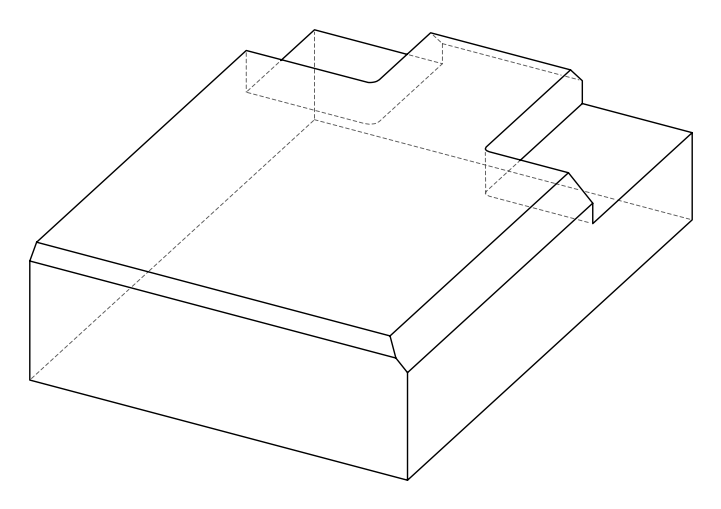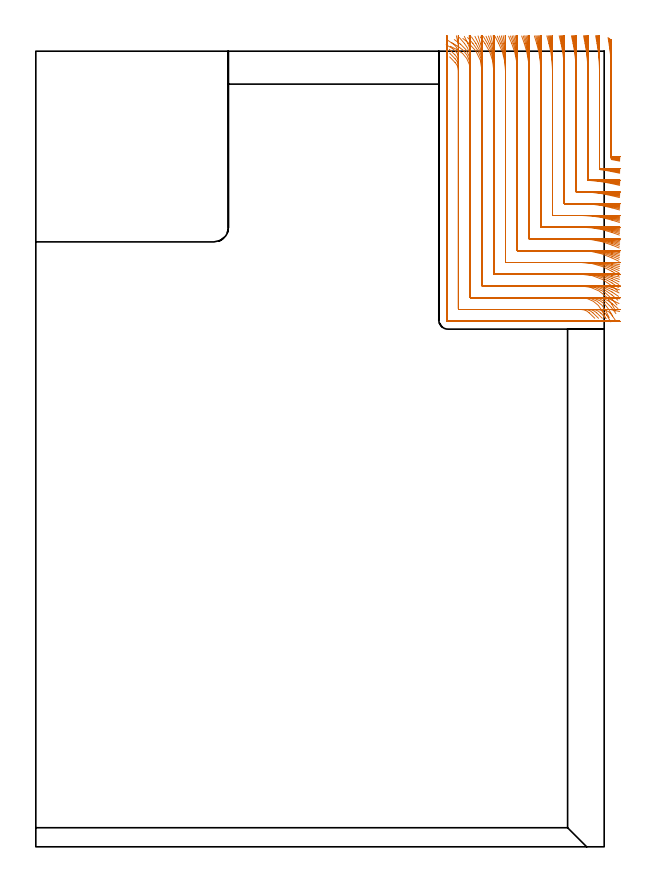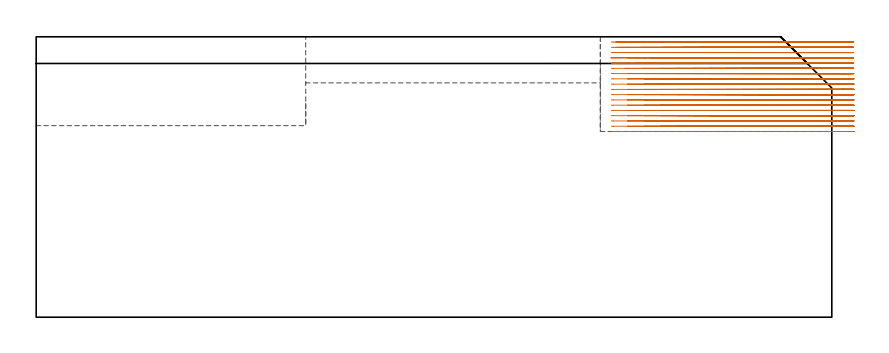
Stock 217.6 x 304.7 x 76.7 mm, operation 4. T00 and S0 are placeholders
(PLAN: 5 operations, 2 tool changes, 103.4 min)
(1 AREA_MILL | FG_CHAMFER_SURFACE | UGT0205_001 | 5.18 min | 5742 mm3)
(2 AREA_MILL_1 | FG_CHAMFER_SURFACE_1 | UGT0205_001 | 8.16 min | 19866 mm3)
(3 AREA_MILL_2 | FG_CHAMFER_SURFACE_2 | UGT0205_001 | 3.45 min | 7463 mm3)
(4 MILL_CORNER_NOTCH_RECTANGULAR | CORNER_NOTCH_RECTANGULAR | NXT0201_008 | Follow Part, ap 1.5, ae 75% | 67.37 min | 173157 mm3)
(5 MILL_CORNER_NOTCH_RECTANGULAR_1 | CORNER_NOTCH_RECTANGULAR_1 | NXT0201_013 | Follow Part, ap 2.5, ae 75% | 19.27 min | 130056 mm3)
(TOOL UGT0205_001 | Chamfer Mill 20 x 3 x 45 deg. | D20 FL50 Z2)
(TOOL NXT0201_008 | ENDMILL 6mm [2P460-0600-NA 1630] | D6 FL26 Z6)
(TOOL NXT0201_013 | ENDMILL 10mm | D10 FL30 Z4)
(OP 4 MILL_CORNER_NOTCH_RECTANGULAR)
G17 G21 G94 G90
T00 M6
G54
G17 G0 G90 X219.072 Y309.854 S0 M3
G43 Z86.7 H1
Z75.261
G94 G1 X219.538 Y306.89 F250.
G2 X220.3 Y297.119 R63. F500.
G1 Y263.37
G3 X220.539 Y263.081 R0.3
G1 X220.6 Y263.069
X223.546 Y262.504 F250.
G0 Z86.7
X214.316 Y310.551
Z75.261
G1 X214.853 Y307.6
G2 X215.8 Y297.119 R58.5 F500.
G1 Y259.531
G3 X216.058 Y259.238 R0.3
G2 X220.6 Y258.481 R58.5
G1 X223.537 Y257.871 F250.
G0 Z86.7
X209.691 Y310.543
Z75.261
G1 X210.273 Y307.6
G2 X211.3 Y297.119 R54. F500.
G1 Y255.419
G3 X211.58 Y255.124 R0.3
G2 X220.6 Y253.877 R54.
G1 X223.526 Y253.216 F250.
G0 Z86.7
X205.042 Y310.532
Z75.261
G1 X205.678 Y307.6
G2 X206.8 Y297.119 R49.5 F500.
G1 Y250.996
G3 X207.096 Y250.7 R0.3
G1 X208.718
G2 X220.6 Y249.253 R49.5
G1 X223.512 Y248.533 F250.
G0 Z86.7
X200.364 Y310.517
Z75.261
G1 X201.062 Y307.6
G2 X202.3 Y297.119 R45. F500.
G1 Y246.496
G3 X202.596 Y246.2 R0.3
G1 X208.718
G2 X220.6 Y244.603 R45.
G1 X223.494 Y243.811 F250.
G0 Z86.7
X195.644 Y310.498
Z75.261
G1 X196.42 Y307.6
G2 X197.8 Y297.119 R40.5 F500.
G1 Y241.997
G3 X198.097 Y241.7 R0.3
G1 X208.718
G2 X220.6 Y239.918 R40.5
G1 X223.468 Y239.038 F250.
G0 Z86.7
X190.867 Y310.47
Z75.261
G1 X191.74 Y307.6
G2 X193.3 Y297.119 R36. F500.
G1 Y237.497
G3 X193.597 Y237.2 R0.3
G1 X208.718
G2 X220.6 Y235.183 R36.
G1 X223.432 Y234.193 F250.
G0 Z86.7
X186.007 Y310.429
Z75.261
G1 X187.005 Y307.6
G2 X188.8 Y297.119 R31.5 F500.
G1 Y232.997
G3 X189.097 Y232.7 R0.3
G1 X208.718
G2 X220.6 Y230.373 R31.5
G1 X223.378 Y229.242 F250.
G0 Z86.7
X181.018 Y310.365
Z75.261
G1 X182.183 Y307.6
G2 X184.3 Y297.119 R27. F500.
G1 Y228.497
G3 X184.597 Y228.2 R0.3
G1 X208.718
G2 X220.6 Y225.445 R27.
G1 X223.294 Y224.125 F250.
G0 Z86.7
X175.812 Y310.255
Z75.261
G1 X177.21 Y307.6
G2 X179.8 Y297.119 R22.5 F500.
G1 Y223.997
G3 X180.097 Y223.7 R0.3
G1 X208.718
G2 X220.6 Y220.307 R22.5
G1 X223.148 Y218.723 F250.
G0 Z86.7
X170.187 Y310.039
Z75.261
G1 X171.934 Y307.6
G2 X175.3 Y297.119 R18. F500.
G1 Y219.497
G3 X175.597 Y219.2 R0.3
G1 X208.718
G2 X220.6 Y214.721 R18.
G1 X222.854 Y212.741 F250.
G0 Z86.7
X163.479 Y309.491
Z75.261
G1 X165.808 Y307.6
G2 X170.8 Y297.119 R13.5 F500.
G1 Y214.998
G3 X171.098 Y214.7 R0.3
G1 X208.718
G2 X220.556 Y207.689 R13.5
G1 X221.998 Y205.059 F250.
G0 Z86.7
X158.673 Y306.506
Z75.261
G1 X161.352 Y305.155
G2 X166.3 Y297.119 R9. F500.
G1 Y210.498
G3 X166.598 Y210.2 R0.3
G1 X208.718
G2 X216.781 Y205.2 R9.
G1 X218.114 Y202.512 F250.
G0 Z86.7
X158.443 Y302.405
Z75.261
G1 X160.531 Y300.251
G2 X161.8 Y297.119 R4.5 F500.
G1 Y205.998
G3 X162.098 Y205.7 R0.3
G1 X208.718
G2 X211.853 Y204.428 R4.5
G1 X214.005 Y202.338 F250.
G0 Z86.7
X157.3 Y300.119
Z75.261
G1 Y297.119
Y201.7 F500.
G3 X157.8 Y201.2 R0.5
G1 X208.718
X211.718 F250.
G0 Z86.7
X219.39 Y309.64
Z73.822
G1 X219.776 Y306.665
G2 X220.3 Y298.558 R63. F500.
G1 Y263.628
G3 X220.546 Y263.337 R0.3
G1 X220.6 Y263.328
X223.558 Y262.831 F250.
G0 Z86.7
X214.633 Y310.564
Z73.822
G1 X215.097 Y307.6
G2 X215.8 Y298.558 R58.5 F500.
G1 Y259.695
G3 X216.066 Y259.401 R0.3
G2 X220.6 Y258.76 R58.5
G1 X223.552 Y258.225 F250.
G0 Z86.7
X210.035 Y310.558
Z73.822
G1 X210.538 Y307.6
G2 X211.3 Y298.558 R54. F500.
G1 Y255.477
G3 X211.588 Y255.181 R0.3
G2 X220.6 Y254.18 R54.
G1 X223.543 Y253.6 F250.
G0 Z86.7
X205.419 Y310.55
Z73.822
G1 X205.967 Y307.6
G2 X206.8 Y298.558 R49.5 F500.
G1 Y250.996
G3 X207.096 Y250.7 R0.3
G1 X210.156
G2 X220.6 Y249.586 R49.5
G1 X223.532 Y248.953 F250.
G0 Z86.7
X200.779 Y310.539
Z73.822
G1 X201.382 Y307.6
G2 X202.3 Y298.558 R45. F500.
G1 Y246.496
G3 X202.596 Y246.2 R0.3
G1 X210.156
G2 X220.6 Y244.971 R45.
G1 X223.518 Y244.275 F250.
G0 Z86.7
X196.108 Y310.524
Z73.822
G1 X196.778 Y307.6
G2 X197.8 Y298.558 R40.5 F500.
G1 Y241.997
G3 X198.097 Y241.7 R0.3
G1 X210.156
G2 X220.6 Y240.33 R40.5
G1 X223.499 Y239.557 F250.
G0 Z86.7
X191.392 Y310.504
Z73.822
G1 X192.146 Y307.6
G2 X193.3 Y298.558 R36. F500.
G1 Y237.497
G3 X193.597 Y237.2 R0.3
G1 X210.156
G2 X220.6 Y235.652 R36.
G1 X223.471 Y234.781 F250.
G0 Z86.7
X186.613 Y310.474
Z73.822
G1 X187.474 Y307.6
G2 X188.8 Y298.558 R31.5 F500.
G1 Y232.997
G3 X189.097 Y232.7 R0.3
G1 X210.156
G2 X220.6 Y230.918 R31.5
G1 X223.43 Y229.924 F250.
G0 Z86.7
X181.736 Y310.427
Z73.822
G1 X182.741 Y307.6
G2 X184.3 Y298.558 R27. F500.
G1 Y228.497
G3 X184.597 Y228.2 R0.3
G1 X210.156
G2 X220.6 Y226.098 R27.
G1 X223.366 Y224.938 F250.
G0 Z86.7
X176.698 Y310.347
Z73.822
G1 X177.903 Y307.6
G2 X179.8 Y298.558 R22.5 F500.
G1 Y223.997
G3 X180.097 Y223.7 R0.3
G1 X210.156
G2 X220.6 Y221.129 R22.5
G1 X223.257 Y219.737 F250.
G0 Z86.7
X171.357 Y310.194
Z73.822
G1 X172.864 Y307.6
G2 X175.3 Y298.558 R18. F500.
G1 Y219.497
G3 X175.597 Y219.2 R0.3
G1 X210.156
G2 X220.6 Y215.86 R18.
G1 X223.043 Y214.12 F250.
G0 Z86.7
X165.315 Y309.828
Z73.822
G1 X167.324 Y307.6
G2 X170.8 Y298.558 R13.5 F500.
G1 Y214.998
G3 X171.098 Y214.7 R0.3
G1 X210.156
G2 X220.6 Y209.754 R13.5
G1 X222.501 Y207.433 F250.
G0 Z86.7
X159.257 Y307.841
Z73.822
G1 X161.846 Y306.325
G2 X166.3 Y298.558 R9. F500.
G1 Y210.498
G3 X166.598 Y210.2 R0.3
G1 X210.156
G2 X218.188 Y205.26 R9.
G1 X219.542 Y202.583 F250.
G0 Z86.7
X158.443 Y303.844
Z73.822
G1 X160.531 Y301.69
G2 X161.8 Y298.558 R4.5 F500.
G1 Y205.998
G3 X162.098 Y205.7 R0.3
G1 X210.156
G2 X213.292 Y204.428 R4.5
G1 X215.443 Y202.337 F250.
G0 Z86.7
X157.3 Y301.558
Z73.822
G1 Y298.558
Y201.7 F500.
G3 X157.8 Y201.2 R0.5
G1 X210.156
X213.156 F250.
G0 Z86.7
X219.667 Y309.42
Z72.383
G1 X219.973 Y306.436
G2 X220.3 Y300.022 R63. F500.
G1 Y263.851
G3 X220.553 Y263.559 R0.3
G1 X220.6 Y263.553
X223.569 Y263.124 F250.
G0 Z86.7
X214.919 Y310.575
Z72.383
G1 X215.307 Y307.6
G2 X215.8 Y300.022 R58.5 F500.
G1 Y259.823
G3 X216.073 Y259.528 R0.3
G2 X220.6 Y259.002 R58.5
G1 X223.564 Y258.54 F250.
G0 Z86.7
X210.345 Y310.57
Z72.383
G1 X210.766 Y307.6
G2 X211.3 Y300.022 R54. F500.
G1 Y255.496
G3 X211.596 Y255.2 R0.3
G2 X220.6 Y254.443 R54.
G1 X223.558 Y253.943 F250.
G0 Z86.7
X205.757 Y310.565
Z72.383
G1 X206.217 Y307.6
G2 X206.8 Y300.022 R49.5 F500.
G1 Y250.996
G3 X207.096 Y250.7 R0.3
G1 X211.596
G2 X220.6 Y249.873 R49.5
G1 X223.55 Y249.327 F250.
G0 Z86.7
X201.152 Y310.557
Z72.383
G1 X201.657 Y307.6
G2 X202.3 Y300.022 R45. F500.
G1 Y246.496
G3 X202.596 Y246.2 R0.3
G1 X211.591
G2 X220.6 Y245.289 R45.
G1 X223.539 Y244.688 F250.
G0 Z86.7
X196.524 Y310.547
Z72.383
G1 X197.085 Y307.6
G2 X197.8 Y300.022 R40.5 F500.
G1 Y241.997
G3 X198.097 Y241.7 R0.3
G1 X211.591
G2 X220.6 Y240.685 R40.5
G1 X223.525 Y240.018 F250.
G0 Z86.7
X191.862 Y310.533
Z72.383
G1 X192.493 Y307.6
G2 X193.3 Y300.022 R36. F500.
G1 Y237.497
G3 X193.597 Y237.2 R0.3
G1 X211.591
G2 X220.6 Y236.055 R36.
G1 X223.505 Y235.304 F250.
G0 Z86.7
X187.153 Y310.512
Z72.383
G1 X187.875 Y307.6
G2 X188.8 Y300.022 R31.5 F500.
G1 Y232.997
G3 X189.097 Y232.7 R0.3
G1 X211.591
G2 X220.6 Y231.384 R31.5
G1 X223.475 Y230.526 F250.
G0 Z86.7
X182.373 Y310.479
Z72.383
G1 X183.215 Y307.6
G2 X184.3 Y300.022 R27. F500.
G1 Y228.497
G3 X184.597 Y228.2 R0.3
G1 X211.591
G2 X220.6 Y226.653 R27.
G1 X223.428 Y225.652 F250.
G0 Z86.7
X177.475 Y310.425
Z72.383
G1 X178.486 Y307.6
G2 X179.8 Y300.022 R22.5 F500.
G1 Y223.997
G3 X180.097 Y223.7 R0.3
G1 X211.591
G2 X220.6 Y221.818 R22.5
G1 X223.349 Y220.617 F250.
G0 Z86.7
X172.364 Y310.321
Z72.383
G1 X173.627 Y307.6
G2 X175.3 Y300.022 R18. F500.
G1 Y219.497
G3 X175.597 Y219.2 R0.3
G1 X211.591
G2 X220.6 Y216.783 R18.
G1 X223.197 Y215.282 F250.
G0 Z86.7
X166.789 Y310.083
Z72.383
G1 X168.473 Y307.6
G2 X170.8 Y300.022 R13.5 F500.
G1 Y214.998
G3 X171.097 Y214.7 R0.3
G1 X211.591
G2 X220.6 Y211.254 R13.5
G1 X222.834 Y209.252 F250.
G0 Z86.7
X160.201 Y309.055
Z72.383
G1 X162.621 Y307.281
G2 X166.3 Y300.022 R9. F500.
G1 Y210.498
G3 X166.598 Y210.2 R0.3
G1 X211.591
G2 X219.347 Y205.765 R9.
G1 X220.869 Y203.18 F250.
G0 Z86.7
X158.288 Y305.34
Z72.383
G1 X160.438 Y303.248
G2 X161.8 Y300.022 R4.5 F500.
G1 Y205.998
G3 X162.098 Y205.7 R0.3
G1 X211.591
G2 X214.725 Y204.43 R4.5
G1 X216.878 Y202.341 F250.
G0 Z86.7
X157.3 Y303.022
Z72.383
G1 Y300.022
Y201.7 F500.
G3 X157.8 Y201.2 R0.5
G1 X211.591
X214.591 F250.
G0 Z86.7
X219.923 Y309.192
Z70.944
G1 X220.138 Y306.2
G2 X220.3 Y301.684 R63. F500.
G1 Y264.047
G3 X220.56 Y263.754 R0.3
G1 X220.6 Y263.749
X223.579 Y263.391 F250.
G0 Z86.7
X215.197 Y310.585
Z70.944
G1 X215.5 Y307.6
G2 X215.8 Y301.684 R58.5 F500.
G1 Y259.918
G3 X216.08 Y259.623 R0.3
G2 X220.6 Y259.214 R58.5
G1 X223.575 Y258.828 F250.
G0 Z86.7
X210.646 Y310.582
Z70.944
G1 X210.975 Y307.6
G2 X211.3 Y301.684 R54. F500.
G1 Y255.496
G3 X211.596 Y255.2 R0.3
G1 X213.075
G2 X220.6 Y254.673 R54.
G1 X223.571 Y254.255 F250.
G0 Z86.7
X206.087 Y310.578
Z70.944
G1 X206.445 Y307.6
G2 X206.8 Y301.684 R49.5 F500.
G1 Y250.996
G3 X207.096 Y250.7 R0.3
G1 X213.075
G2 X220.6 Y250.125 R49.5
G1 X223.565 Y249.669 F250.
G0 Z86.7
X201.515 Y310.574
Z70.944
G1 X201.909 Y307.6
G2 X202.3 Y301.684 R45. F500.
G1 Y246.496
G3 X202.596 Y246.2 R0.3
G1 X213.075
G2 X220.6 Y245.566 R45.
G1 X223.558 Y245.065 F250.
G0 Z86.7
X196.927 Y310.568
Z70.944
G1 X197.366 Y307.6
G2 X197.8 Y301.684 R40.5 F500.
G1 Y241.996
G3 X198.096 Y241.7 R0.3
G1 X213.075
G2 X220.6 Y240.995 R40.5
G1 X223.548 Y240.437 F250.
G0 Z86.7
X192.318 Y310.559
Z70.944
G1 X192.811 Y307.6
G2 X193.3 Y301.684 R36. F500.
G1 Y237.497
G3 X193.597 Y237.2 R0.3
G1 X213.075
G2 X220.6 Y236.405 R36.
G1 X223.534 Y235.778 F250.
G0 Z86.7
X187.676 Y310.547
Z70.944
G1 X188.239 Y307.6
G2 X188.8 Y301.684 R31.5 F500.
G1 Y232.997
G3 X189.097 Y232.7 R0.3
G1 X213.075
G2 X220.6 Y231.788 R31.5
G1 X223.513 Y231.071 F250.
G0 Z86.7
X182.987 Y310.527
Z70.944
G1 X183.644 Y307.6
G2 X184.3 Y301.684 R27. F500.
G1 Y228.497
G3 X184.597 Y228.2 R0.3
G1 X213.075
G2 X220.6 Y227.13 R27.
G1 X223.481 Y226.294 F250.
G0 Z86.7
X178.22 Y310.494
Z70.944
G1 X179.008 Y307.6
G2 X179.8 Y301.684 R22.5 F500.
G1 Y223.997
G3 X180.097 Y223.7 R0.3
G1 X213.075
G2 X220.6 Y222.404 R22.5
G1 X223.427 Y221.401 F250.
G0 Z86.7
X173.314 Y310.433
Z70.944
G1 X174.3 Y307.6
G2 X175.3 Y301.684 R18. F500.
G1 Y219.497
G3 X175.597 Y219.2 R0.3
G1 X213.075
G2 X220.6 Y217.551 R18.
G1 X223.325 Y216.297 F250.
G0 Z86.7
X168.12 Y310.297
Z70.944
G1 X169.435 Y307.6
G2 X170.8 Y301.684 R13.5 F500.
G1 Y214.998
G3 X171.098 Y214.7 R0.3
G1 X213.075
G2 X220.6 Y212.408 R13.5
G1 X223.091 Y210.736 F250.
G0 Z86.7
X162.11 Y309.861
Z70.944
G1 X164.082 Y307.6
G2 X166.3 Y301.684 R9. F500.
G1 Y210.498
G3 X166.598 Y210.2 R0.3
G1 X213.075
G2 X220.313 Y206.548 R9.
G1 X222.096 Y204.135 F250.
G0 Z86.7
X157.088 Y307.088
Z70.944
G1 X159.648 Y305.523
G2 X161.8 Y301.684 R4.5 F500.
G1 Y205.998
G3 X162.098 Y205.7 R0.3
G1 X213.075
G2 X216.316 Y204.322 R4.5
G1 X218.397 Y202.161 F250.
G0 Z86.7
X157.3 Y304.684
Z70.944
G1 Y301.684
Y201.7 F500.
G3 X157.8 Y201.2 R0.5
G1 X213.075
X216.075 F250.
G0 Z86.7
X220.142 Y308.994
Z69.505
G1 X220.255 Y305.996
G2 X220.3 Y303.623 R63. F500.
G1 Y264.223
G3 X220.568 Y263.929 R0.3
G1 X220.6 Y263.926
X223.587 Y263.647 F250.
G0 Z86.7
X215.461 Y310.593
Z69.505
G1 X215.665 Y307.6
G2 X215.8 Y303.623 R58.5 F500.
G1 Y259.98
G3 X216.089 Y259.684 R0.3
G2 X220.6 Y259.405 R58.5
G1 X223.585 Y259.104 F250.
G0 Z86.7
X210.932 Y310.592
Z69.505
G1 X211.153 Y307.6
G2 X211.3 Y303.623 R54. F500.
G1 Y255.496
G3 X211.596 Y255.2 R0.3
G1 X214.732
G2 X220.6 Y254.88 R54.
G1 X223.582 Y254.554 F250.
G0 Z86.7
X206.399 Y310.59
Z69.505
G1 X206.64 Y307.6
G2 X206.8 Y303.623 R49.5 F500.
G1 Y250.996
G3 X207.096 Y250.7 R0.3
G1 X214.732
G2 X220.6 Y250.351 R49.5
G1 X223.579 Y249.995 F250.
G0 Z86.7
X201.859 Y310.588
Z69.505
G1 X202.124 Y307.6
G2 X202.3 Y303.623 R45. F500.
G1 Y246.496
G3 X202.596 Y246.2 R0.3
G1 X214.732
G2 X220.6 Y245.816 R45.
G1 X223.574 Y245.425 F250.
G0 Z86.7
X197.31 Y310.586
Z69.505
G1 X197.604 Y307.6
G2 X197.8 Y303.623 R40.5 F500.
G1 Y241.996
G3 X198.096 Y241.7 R0.3
G1 X214.732
G2 X220.6 Y241.273 R40.5
G1 X223.568 Y240.838 F250.
G0 Z86.7
X192.748 Y310.582
Z69.505
G1 X193.08 Y307.6
G2 X193.3 Y303.623 R36. F500.
G1 Y237.497
G3 X193.597 Y237.2 R0.3
G1 X214.732
G2 X220.6 Y236.719 R36.
G1 X223.56 Y236.23 F250.
G0 Z86.7
X188.169 Y310.576
Z69.505
G1 X188.548 Y307.6
G2 X188.8 Y303.623 R31.5 F500.
G1 Y232.997
G3 X189.097 Y232.7 R0.3
G1 X214.732
G2 X220.6 Y232.149 R31.5
G1 X223.547 Y231.59 F250.
G0 Z86.7
X183.564 Y310.567
Z69.505
G1 X184.005 Y307.6
G2 X184.3 Y303.623 R27. F500.
G1 Y228.497
G3 X184.597 Y228.2 R0.3
G1 X214.732
G2 X220.6 Y227.555 R27.
G1 X223.528 Y226.903 F250.
G0 Z86.7
X178.915 Y310.553
Z69.505
G1 X179.446 Y307.6
G2 X179.8 Y303.623 R22.5 F500.
G1 Y223.997
G3 X180.097 Y223.7 R0.3
G1 X214.732
G2 X220.6 Y222.921 R22.5
G1 X223.496 Y222.139 F250.
G0 Z86.7
X174.192 Y310.526
Z69.505
G1 X174.855 Y307.6
G2 X175.3 Y303.623 R18. F500.
G1 Y219.497
G3 X175.597 Y219.2 R0.3
G1 X214.732
G2 X220.6 Y218.217 R18.
G1 X223.436 Y217.239 F250.
G0 Z86.7
X169.317 Y310.467
Z69.505
G1 X170.201 Y307.6
G2 X170.8 Y303.623 R13.5 F500.
G1 Y214.997
G3 X171.097 Y214.7 R0.3
G1 X214.732
G2 X220.6 Y213.358 R13.5
G1 X223.302 Y212.054 F250.
G0 Z86.7
X164.048 Y310.291
Z69.505
G1 X165.374 Y307.6
G2 X166.3 Y303.623 R9. F500.
G1 Y210.498
G3 X166.598 Y210.2 R0.3
G1 X214.732
G2 X220.6 Y208.024 R9.
G1 X222.875 Y206.068 F250.
G0 Z86.7
X157.342 Y309.031
Z69.505
G1 X159.825 Y307.347
G2 X161.8 Y303.623 R4.5 F500.
G1 Y205.998
G3 X162.098 Y205.7 R0.3
G1 X214.732
G2 X218.578 Y203.536 R4.5
G1 X220.136 Y200.972 F250.
G0 Z86.7
X157.3 Y306.623
Z69.505
G1 Y303.623
Y201.7 F500.
G3 X157.8 Y201.2 R0.5
G1 X214.732
X217.732 F250.
G0 Z86.7
X220.3 Y308.908
Z68.067
G1 Y305.908
Y264.374 F500.
G3 X220.6 Y264.078 R0.301
G1 X223.594 Y263.891 F250.
G0 Z86.7
X215.739 Y310.6
Z68.067
G1 X215.791 Y307.6
G2 X215.8 Y306.578 R58.5 F500.
G1 Y259.996
G3 X216.096 Y259.7 R0.3
G1 X216.678
G2 X220.6 Y259.568 R58.5
G1 X223.593 Y259.367 F250.
G0 Z86.7
X211.234 Y310.599
Z68.067
G1 X211.29 Y307.6
G2 X211.3 Y306.578 R54. F500.
G1 Y255.496
G3 X211.596 Y255.2 R0.3
G1 X216.678
G2 X220.6 Y255.057 R54.
G1 X223.592 Y254.839 F250.
G0 Z86.7
X206.728 Y310.599
Z68.067
G1 X206.789 Y307.6
G2 X206.8 Y306.578 R49.5 F500.
G1 Y250.996
G3 X207.096 Y250.7 R0.3
G1 X216.678
G2 X220.6 Y250.544 R49.5
G1 X223.591 Y250.307 F250.
G0 Z86.7
X202.22 Y310.599
Z68.067
G1 X202.288 Y307.6
G2 X202.3 Y306.578 R45. F500.
G1 Y246.496
G3 X202.596 Y246.2 R0.3
G1 X216.678
G2 X220.6 Y246.029 R45.
G1 X223.589 Y245.767 F250.
G0 Z86.7
X197.711 Y310.599
Z68.067
G1 X197.787 Y307.6
G2 X197.8 Y306.578 R40.5 F500.
G1 Y241.996
G3 X198.096 Y241.7 R0.3
G1 X216.678
G2 X220.6 Y241.51 R40.5
G1 X223.586 Y241.219 F250.
G0 Z86.7
X193.2 Y310.599
Z68.067
G1 X193.286 Y307.6
G2 X193.3 Y306.578 R36. F500.
G1 Y237.497
G3 X193.597 Y237.2 R0.3
G1 X216.678
G2 X220.6 Y236.986 R36.
G1 X223.582 Y236.659 F250.
G0 Z86.7
X188.686 Y310.598
Z68.067
G1 X188.783 Y307.6
G2 X188.8 Y306.578 R31.5 F500.
G1 Y232.997
G3 X189.097 Y232.7 R0.3
G1 X216.678
G2 X220.6 Y232.455 R31.5
G1 X223.577 Y232.081 F250.
G0 Z86.7
X184.167 Y310.598
Z68.067
G1 X184.281 Y307.6
G2 X184.3 Y306.578 R27. F500.
G1 Y228.497
G3 X184.597 Y228.2 R0.3
G1 X216.678
G2 X220.6 Y227.914 R27.
G1 X223.568 Y227.478 F250.
G0 Z86.7
X179.641 Y310.597
Z68.067
G1 X179.777 Y307.6
G2 X179.8 Y306.578 R22.5 F500.
G1 Y223.997
G3 X180.097 Y223.7 R0.3
G1 X216.678
G2 X220.6 Y223.355 R22.5
G1 X223.554 Y222.832 F250.
G0 Z86.7
X175.101 Y310.595
Z68.067
G1 X175.271 Y307.6
G2 X175.3 Y306.578 R18. F500.
G1 Y219.497
G3 X175.597 Y219.2 R0.3
G1 X216.678
G2 X220.6 Y218.767 R18.
G1 X223.528 Y218.114 F250.
G0 Z86.7
X170.534 Y310.591
Z68.067
G1 X170.761 Y307.6
G2 X170.8 Y306.578 R13.5 F500.
G1 Y214.997
G3 X171.097 Y214.7 R0.3
G1 X216.678
G2 X220.6 Y214.118 R13.5
G1 X223.471 Y213.246 F250.
G0 Z86.7
X165.901 Y310.581
Z68.067
G1 X166.242 Y307.6
G2 X166.3 Y306.578 R9. F500.
G1 Y210.498
G3 X166.598 Y210.2 R0.3
G1 X216.678
G2 X220.6 Y209.3 R9.
G1 X223.3 Y207.993 F250.
G0 Z86.7
X161.001 Y310.522
Z68.067
G1 X161.682 Y307.6
G2 X161.8 Y306.578 R4.5 F500.
G1 Y205.998
G3 X162.098 Y205.7 R0.3
G1 X216.678
G2 X220.374 Y203.766 R4.5
G1 X222.085 Y201.301 F250.
G0 Z86.7
X157.3 Y309.578
Z68.067
G1 Y306.578
Y201.7 F500.
G3 X157.8 Y201.2 R0.5
G1 X216.678
X219.678 F250.
G0 Z86.7
X220.3 Y308.908
Z66.628
G1 Y305.908
Y264.488 F500.
G3 X220.6 Y264.192 R0.3
G1 X223.6 Y264.145 F250.
G0 Z86.7
X215.795 Y310.6
Z66.628
G1 X215.8 Y307.6
Y307.503 F500.
Y259.996
G3 X216.096 Y259.7 R0.3
G1 X219.609
G2 X220.6 Y259.692 R58.5
G1 X223.6 Y259.641 F250.
G0 Z86.7
X211.294 Y310.6
Z66.628
G1 X211.3 Y307.6
Y307.503 F500.
Y255.496
G3 X211.596 Y255.2 R0.3
G1 X219.609
G2 X220.6 Y255.191 R54.
G1 X223.599 Y255.136 F250.
G0 Z86.7
X206.794 Y310.6
Z66.628
G1 X206.8 Y307.6
Y307.503 F500.
Y250.996
G3 X207.096 Y250.7 R0.3
G1 X219.609
G2 X220.6 Y250.69 R49.5
G1 X223.599 Y250.63 F250.
G0 Z86.7
X202.293 Y310.6
Z66.628
G1 X202.3 Y307.6
Y307.503 F500.
Y246.496
G3 X202.596 Y246.2 R0.3
G1 X219.609
G2 X220.6 Y246.189 R45.
G1 X223.599 Y246.123 F250.
G0 Z86.7
X197.793 Y310.6
Z66.628
G1 X197.8 Y307.6
Y307.503 F500.
Y241.996
G3 X198.096 Y241.7 R0.3
G1 X219.609
G2 X220.6 Y241.688 R40.5
G1 X223.599 Y241.614 F250.
G0 Z86.7
X193.292 Y310.6
Z66.628
G1 X193.3 Y307.6
Y307.503 F500.
Y237.497
G3 X193.597 Y237.2 R0.3
G1 X219.609
G2 X220.6 Y237.186 R36.
G1 X223.599 Y237.104 F250.
G0 Z86.7
X188.791 Y310.6
Z66.628
G1 X188.8 Y307.6
Y307.503 F500.
Y232.997
G3 X189.097 Y232.7 R0.3
G1 X219.609
G2 X220.6 Y232.684 R31.5
G1 X223.599 Y232.59 F250.
G0 Z86.7
X184.289 Y310.6
Z66.628
G1 X184.3 Y307.6
Y307.503 F500.
Y228.497
G3 X184.597 Y228.2 R0.3
G1 X219.609
G2 X220.6 Y228.182 R27.
G1 X223.598 Y228.072 F250.
G0 Z86.7
X179.787 Y310.6
Z66.628
G1 X179.8 Y307.6
Y307.503 F500.
Y223.997
G3 X180.097 Y223.7 R0.3
G1 X219.609
G2 X220.6 Y223.678 R22.5
G1 X223.597 Y223.546 F250.
G0 Z86.7
X175.283 Y310.6
Z66.628
G1 X175.3 Y307.6
Y307.503 F500.
Y219.497
G3 X175.597 Y219.2 R0.3
G1 X219.609
G2 X220.6 Y219.173 R18.
G1 X223.595 Y219.008 F250.
G0 Z86.7
X170.778 Y310.6
Z66.628
G1 X170.8 Y307.6
Y307.503 F500.
Y214.997
G3 X171.097 Y214.7 R0.3
G1 X219.609
G2 X220.6 Y214.664 R13.5
G1 X223.592 Y214.443 F250.
G0 Z86.7
X166.267 Y310.6
Z66.628
G1 X166.299 Y307.6
X166.3 Y307.503 F500.
Y210.498
G3 X166.598 Y210.2 R0.3
G1 X219.609
G2 X220.6 Y210.145 R9.
G1 X223.582 Y209.815 F250.
G0 Z86.7
X161.734 Y310.599
Z66.628
G1 X161.799 Y307.6
X161.8 Y307.503 F500.
Y205.998
G3 X162.098 Y205.7 R0.3
G1 X219.609
G2 X220.6 Y205.59 R4.5
G1 X223.526 Y204.929 F250.
G0 Z86.7
X157.3 Y310.503
Z66.628
G1 Y307.503
Y201.7 F500.
G3 X157.8 Y201.2 R0.5
G1 X219.609
X222.609 F250.
G0 Z86.7
X220.3 Y308.908
Z65.189
G1 Y305.908
Y264.495 F500.
G3 X220.6 Y264.2 R0.3
G1 X223.6 Y264.196 F250.
G0 Z86.7
X215.8 Y310.6
Z65.189
G1 Y307.6
Y259.996 F500.
G3 X216.096 Y259.7 R0.3
G1 X220.512
X220.6
X223.6 Y259.695 F250.
G0 Z86.7
X211.3 Y310.6
Z65.189
G1 Y307.6
Y255.496 F500.
G3 X211.596 Y255.2 R0.3
G1 X220.512
X220.6
X223.6 Y255.195 F250.
G0 Z86.7
X206.8 Y310.6
Z65.189
G1 Y307.6
Y250.996 F500.
G3 X207.096 Y250.7 R0.3
G1 X220.512
X220.6
X223.6 Y250.695 F250.
G0 Z86.7
X202.3 Y310.6
Z65.189
G1 Y307.6
Y246.496 F500.
G3 X202.596 Y246.2 R0.3
G1 X220.512
X220.6
X223.6 Y246.194 F250.
G0 Z86.7
X197.8 Y310.6
Z65.189
G1 Y307.6
Y241.996 F500.
G3 X198.096 Y241.7 R0.3
G1 X220.512
X220.6
X223.6 Y241.693 F250.
G0 Z86.7
X193.3 Y310.6
Z65.189
G1 Y307.6
Y237.497 F500.
G3 X193.597 Y237.2 R0.3
G1 X220.512
X220.6
X223.6 Y237.193 F250.
G0 Z86.7
X188.8 Y310.6
Z65.189
G1 Y307.6
Y232.997 F500.
G3 X189.097 Y232.7 R0.3
G1 X220.512
X220.6
X223.6 Y232.692 F250.
G0 Z86.7
X184.3 Y310.6
Z65.189
G1 Y307.6
Y228.497 F500.
G3 X184.597 Y228.2 R0.3
G1 X220.512
X220.6
X223.6 Y228.19 F250.
G0 Z86.7
X179.8 Y310.6
Z65.189
G1 Y307.6
Y223.997 F500.
G3 X180.097 Y223.7 R0.3
G1 X220.512
X220.6
X223.6 Y223.688 F250.
G0 Z86.7
X175.3 Y310.6
Z65.189
G1 Y307.6
Y219.497 F500.
G3 X175.597 Y219.2 R0.3
G1 X220.512
X220.6
X223.6 Y219.185 F250.
G0 Z86.7
X170.8 Y310.6
Z65.189
G1 Y307.6
Y214.997 F500.
G3 X171.097 Y214.7 R0.3
G1 X220.512
X220.6
X223.6 Y214.68 F250.
G0 Z86.7
X166.3 Y310.6
Z65.189
G1 Y307.6
Y210.498 F500.
G3 X166.598 Y210.2 R0.3
G1 X220.512
X220.6
X223.6 Y210.17 F250.
G0 Z86.7
X161.8 Y310.6
Z65.189
G1 Y307.6
Y205.998 F500.
G3 X162.098 Y205.7 R0.3
G1 X220.512
X220.6 Y205.699
X223.599 Y205.641 F250.
G0 Z86.7
X157.3 Y310.6
Z65.189
G1 Y307.6
Y201.7 F500.
G3 X157.8 Y201.2 R0.5
G1 X220.512
X223.512 F250.
G0 Z86.7
X220.3 Y308.908
Z63.75
G1 Y305.908
Y264.496 F500.
G3 X220.6 Y264.2 R0.3
G1 X223.6 F250.
G0 Z86.7
X215.8 Y310.6
Z63.75
G1 Y307.6
Y259.996 F500.
G3 X216.096 Y259.7 R0.3
G1 X220.6
X223.6 F250.
G0 Z86.7
X211.3 Y310.6
Z63.75
G1 Y307.6
Y255.496 F500.
G3 X211.596 Y255.2 R0.3
G1 X220.6
X223.6 F250.
G0 Z86.7
X206.8 Y310.6
Z63.75
G1 Y307.6
Y250.996 F500.
G3 X207.096 Y250.7 R0.3
G1 X220.6
X223.6 F250.
G0 Z86.7
X202.3 Y310.6
Z63.75
G1 Y307.6
Y246.496 F500.
G3 X202.596 Y246.2 R0.3
G1 X220.6
X223.6 F250.
G0 Z86.7
X197.8 Y310.6
Z63.75
G1 Y307.6
Y241.996 F500.
G3 X198.096 Y241.7 R0.3
G1 X220.6
X223.6 F250.
G0 Z86.7
X193.3 Y310.6
Z63.75
G1 Y307.6
Y237.497 F500.
G3 X193.597 Y237.2 R0.3
G1 X220.6
X223.6 F250.
G0 Z86.7
X188.8 Y310.6
Z63.75
G1 Y307.6
Y232.997 F500.
G3 X189.097 Y232.7 R0.3
G1 X220.6
X223.6 F250.
G0 Z86.7
X184.3 Y310.6
Z63.75
G1 Y307.6
Y228.497 F500.
G3 X184.597 Y228.2 R0.3
G1 X220.6
X223.6 F250.
G0 Z86.7
X179.8 Y310.6
Z63.75
G1 Y307.6
Y223.997 F500.
G3 X180.097 Y223.7 R0.3
G1 X220.6
X223.6 F250.
G0 Z86.7
X175.3 Y310.6
Z63.75
G1 Y307.6
Y219.497 F500.
G3 X175.597 Y219.2 R0.3
G1 X220.6
X223.6 F250.
G0 Z86.7
X170.8 Y310.6
Z63.75
G1 Y307.6
Y214.997 F500.
G3 X171.097 Y214.7 R0.3
G1 X220.6
X223.6 F250.
G0 Z86.7
X166.3 Y310.6
Z63.75
G1 Y307.6
Y210.498 F500.
G3 X166.598 Y210.2 R0.3
G1 X220.6
X223.6 F250.
G0 Z86.7
X161.8 Y310.6
Z63.75
G1 Y307.6
Y205.998 F500.
G3 X162.098 Y205.7 R0.3
G1 X220.6
X223.6 F250.
G0 Z86.7
X157.3 Y310.6
Z63.75
G1 Y307.6
Y201.7 F500.
G3 X157.8 Y201.2 R0.5
G1 X220.6
X223.6 F250.
G0 Z86.7
X220.3 Y308.908
Z62.311
G1 Y305.908
Y264.496 F500.
G3 X220.6 Y264.2 R0.3
G1 X223.6 F250.
G0 Z86.7
X215.8 Y310.6
Z62.311
G1 Y307.6
Y259.996 F500.
G3 X216.096 Y259.7 R0.3
G1 X220.6
X223.6 F250.
G0 Z86.7
X211.3 Y310.6
Z62.311
G1 Y307.6
Y255.496 F500.
G3 X211.596 Y255.2 R0.3
G1 X220.6
X223.6 F250.
G0 Z86.7
X206.8 Y310.6
Z62.311
G1 Y307.6
Y250.996 F500.
G3 X207.096 Y250.7 R0.3
G1 X220.6
X223.6 F250.
G0 Z86.7
X202.3 Y310.6
Z62.311
G1 Y307.6
Y246.496 F500.
G3 X202.596 Y246.2 R0.3
G1 X220.6
X223.6 F250.
G0 Z86.7
X197.8 Y310.6
Z62.311
G1 Y307.6
Y241.996 F500.
G3 X198.096 Y241.7 R0.3
G1 X220.6
X223.6 F250.
G0 Z86.7
X193.3 Y310.6
Z62.311
G1 Y307.6
Y237.497 F500.
G3 X193.597 Y237.2 R0.3
G1 X220.6
X223.6 F250.
G0 Z86.7
X188.8 Y310.6
Z62.311
G1 Y307.6
Y232.997 F500.
G3 X189.097 Y232.7 R0.3
G1 X220.6
X223.6 F250.
G0 Z86.7
X184.3 Y310.6
Z62.311
G1 Y307.6
Y228.497 F500.
G3 X184.597 Y228.2 R0.3
G1 X220.6
X223.6 F250.
G0 Z86.7
X179.8 Y310.6
Z62.311
G1 Y307.6
Y223.997 F500.
G3 X180.097 Y223.7 R0.3
G1 X220.6
X223.6 F250.
G0 Z86.7
X175.3 Y310.6
Z62.311
G1 Y307.6
Y219.497 F500.
G3 X175.597 Y219.2 R0.3
G1 X220.6
X223.6 F250.
G0 Z86.7
X170.8 Y310.6
Z62.311
G1 Y307.6
Y214.997 F500.
G3 X171.097 Y214.7 R0.3
G1 X220.6
X223.6 F250.
G0 Z86.7
X166.3 Y310.6
Z62.311
G1 Y307.6
Y210.498 F500.
G3 X166.598 Y210.2 R0.3
G1 X220.6
X223.6 F250.
G0 Z86.7
X161.8 Y310.6
Z62.311
G1 Y307.6
Y205.998 F500.
G3 X162.098 Y205.7 R0.3
G1 X220.6
X223.6 F250.
G0 Z86.7
X157.3 Y310.6
Z62.311
G1 Y307.6
Y201.7 F500.
G3 X157.8 Y201.2 R0.5
G1 X220.6
X223.6 F250.
G0 Z86.7
X220.3 Y308.908
Z60.872
G1 Y305.908
Y264.496 F500.
G3 X220.6 Y264.2 R0.3
G1 X223.6 F250.
G0 Z86.7
X215.8 Y310.6
Z60.872
G1 Y307.6
Y259.996 F500.
G3 X216.096 Y259.7 R0.3
G1 X220.6
X223.6 F250.
G0 Z86.7
X211.3 Y310.6
Z60.872
G1 Y307.6
Y255.496 F500.
G3 X211.596 Y255.2 R0.3
G1 X220.6
X223.6 F250.
G0 Z86.7
X206.8 Y310.6
Z60.872
G1 Y307.6
Y250.996 F500.
G3 X207.096 Y250.7 R0.3
G1 X220.6
X223.6 F250.
G0 Z86.7
X202.3 Y310.6
Z60.872
G1 Y307.6
Y246.496 F500.
G3 X202.596 Y246.2 R0.3
G1 X220.6
X223.6 F250.
G0 Z86.7
X197.8 Y310.6
Z60.872
G1 Y307.6
Y241.996 F500.
G3 X198.096 Y241.7 R0.3
G1 X220.6
X223.6 F250.
G0 Z86.7
X193.3 Y310.6
Z60.872
G1 Y307.6
Y237.497 F500.
G3 X193.597 Y237.2 R0.3
G1 X220.6
X223.6 F250.
G0 Z86.7
X188.8 Y310.6
Z60.872
G1 Y307.6
Y232.997 F500.
G3 X189.097 Y232.7 R0.3
G1 X220.6
X223.6 F250.
G0 Z86.7
X184.3 Y310.6
Z60.872
G1 Y307.6
Y228.497 F500.
G3 X184.597 Y228.2 R0.3
G1 X220.6
X223.6 F250.
G0 Z86.7
X179.8 Y310.6
Z60.872
G1 Y307.6
Y223.997 F500.
G3 X180.097 Y223.7 R0.3
G1 X220.6
X223.6 F250.
G0 Z86.7
X175.3 Y310.6
Z60.872
G1 Y307.6
Y219.497 F500.
G3 X175.597 Y219.2 R0.3
G1 X220.6
X223.6 F250.
G0 Z86.7
X170.8 Y310.6
Z60.872
G1 Y307.6
Y214.997 F500.
G3 X171.097 Y214.7 R0.3
G1 X220.6
X223.6 F250.
G0 Z86.7
X166.3 Y310.6
Z60.872
G1 Y307.6
Y210.498 F500.
G3 X166.598 Y210.2 R0.3
G1 X220.6
X223.6 F250.
G0 Z86.7
X161.8 Y310.6
Z60.872
G1 Y307.6
Y205.998 F500.
G3 X162.098 Y205.7 R0.3
G1 X220.6
X223.6 F250.
G0 Z86.7
X157.3 Y310.6
Z60.872
G1 Y307.6
Y201.7 F500.
G3 X157.8 Y201.2 R0.5
G1 X220.6
X223.6 F250.
G0 Z86.7
X220.3 Y308.908
Z59.433
G1 Y305.908
Y264.496 F500.
G3 X220.6 Y264.2 R0.3
G1 X223.6 F250.
G0 Z86.7
X215.8 Y310.6
Z59.433
G1 Y307.6
Y259.996 F500.
G3 X216.096 Y259.7 R0.3
G1 X220.6
X223.6 F250.
G0 Z86.7
X211.3 Y310.6
Z59.433
G1 Y307.6
Y255.496 F500.
G3 X211.596 Y255.2 R0.3
G1 X220.6
X223.6 F250.
G0 Z86.7
X206.8 Y310.6
Z59.433
G1 Y307.6
Y250.996 F500.
G3 X207.096 Y250.7 R0.3
G1 X220.6
X223.6 F250.
G0 Z86.7
X202.3 Y310.6
Z59.433
G1 Y307.6
Y246.496 F500.
G3 X202.596 Y246.2 R0.3
G1 X220.6
X223.6 F250.
G0 Z86.7
X197.8 Y310.6
Z59.433
G1 Y307.6
Y241.996 F500.
G3 X198.096 Y241.7 R0.3
G1 X220.6
X223.6 F250.
G0 Z86.7
X193.3 Y310.6
Z59.433
G1 Y307.6
Y237.497 F500.
G3 X193.597 Y237.2 R0.3
G1 X220.6
X223.6 F250.
G0 Z86.7
X188.8 Y310.6
Z59.433
G1 Y307.6
Y232.997 F500.
G3 X189.097 Y232.7 R0.3
G1 X220.6
X223.6 F250.
G0 Z86.7
X184.3 Y310.6
Z59.433
G1 Y307.6
Y228.497 F500.
G3 X184.597 Y228.2 R0.3
G1 X220.6
X223.6 F250.
G0 Z86.7
X179.8 Y310.6
Z59.433
G1 Y307.6
Y223.997 F500.
G3 X180.097 Y223.7 R0.3
G1 X220.6
X223.6 F250.
G0 Z86.7
X175.3 Y310.6
Z59.433
G1 Y307.6
Y219.497 F500.
G3 X175.597 Y219.2 R0.3
G1 X220.6
X223.6 F250.
G0 Z86.7
X170.8 Y310.6
Z59.433
G1 Y307.6
Y214.997 F500.
G3 X171.097 Y214.7 R0.3
G1 X220.6
X223.6 F250.
G0 Z86.7
X166.3 Y310.6
Z59.433
G1 Y307.6
Y210.498 F500.
G3 X166.598 Y210.2 R0.3
G1 X220.6
X223.6 F250.
G0 Z86.7
X161.8 Y310.6
Z59.433
G1 Y307.6
Y205.998 F500.
G3 X162.098 Y205.7 R0.3
G1 X220.6
X223.6 F250.
G0 Z86.7
X157.3 Y310.6
Z59.433
G1 Y307.6
Y201.7 F500.
G3 X157.8 Y201.2 R0.5
G1 X220.6
X223.6 F250.
G0 Z86.7
X220.3 Y308.908
Z57.994
G1 Y305.908
Y264.496 F500.
G3 X220.6 Y264.2 R0.3
G1 X223.6 F250.
G0 Z86.7
X215.8 Y310.6
Z57.994
G1 Y307.6
Y259.996 F500.
G3 X216.096 Y259.7 R0.3
G1 X220.6
X223.6 F250.
G0 Z86.7
X211.3 Y310.6
Z57.994
G1 Y307.6
Y255.496 F500.
G3 X211.596 Y255.2 R0.3
G1 X220.6
X223.6 F250.
G0 Z86.7
X206.8 Y310.6
Z57.994
G1 Y307.6
Y250.996 F500.
G3 X207.096 Y250.7 R0.3
G1 X220.6
X223.6 F250.
G0 Z86.7
X202.3 Y310.6
Z57.994
G1 Y307.6
Y246.496 F500.
G3 X202.596 Y246.2 R0.3
G1 X220.6
X223.6 F250.
G0 Z86.7
X197.8 Y310.6
Z57.994
G1 Y307.6
Y241.996 F500.
G3 X198.096 Y241.7 R0.3
G1 X220.6
X223.6 F250.
G0 Z86.7
X193.3 Y310.6
Z57.994
G1 Y307.6
Y237.497 F500.
G3 X193.597 Y237.2 R0.3
G1 X220.6
X223.6 F250.
G0 Z86.7
X188.8 Y310.6
Z57.994
G1 Y307.6
Y232.997 F500.
G3 X189.097 Y232.7 R0.3
G1 X220.6
X223.6 F250.
G0 Z86.7
X184.3 Y310.6
Z57.994
G1 Y307.6
Y228.497 F500.
G3 X184.597 Y228.2 R0.3
G1 X220.6
X223.6 F250.
G0 Z86.7
X179.8 Y310.6
Z57.994
G1 Y307.6
Y223.997 F500.
G3 X180.097 Y223.7 R0.3
G1 X220.6
X223.6 F250.
G0 Z86.7
X175.3 Y310.6
Z57.994
G1 Y307.6
Y219.497 F500.
G3 X175.597 Y219.2 R0.3
G1 X220.6
X223.6 F250.
G0 Z86.7
X170.8 Y310.6
Z57.994
G1 Y307.6
Y214.997 F500.
G3 X171.097 Y214.7 R0.3
G1 X220.6
X223.6 F250.
G0 Z86.7
X166.3 Y310.6
Z57.994
G1 Y307.6
Y210.498 F500.
G3 X166.598 Y210.2 R0.3
G1 X220.6
X223.6 F250.
G0 Z86.7
X161.8 Y310.6
Z57.994
G1 Y307.6
Y205.998 F500.
G3 X162.098 Y205.7 R0.3
G1 X220.6
X223.6 F250.
G0 Z86.7
X157.3 Y310.6
Z57.994
G1 Y307.6
Y201.7 F500.
G3 X157.8 Y201.2 R0.5
G1 X220.6
X223.6 F250.
G0 Z86.7
X220.3 Y308.908
Z56.556
G1 Y305.908
Y264.496 F500.
G3 X220.6 Y264.2 R0.3
G1 X223.6 F250.
G0 Z86.7
X215.8 Y310.6
Z56.556
G1 Y307.6
Y259.996 F500.
G3 X216.096 Y259.7 R0.3
G1 X220.6
X223.6 F250.
G0 Z86.7
X211.3 Y310.6
Z56.556
G1 Y307.6
Y255.496 F500.
G3 X211.596 Y255.2 R0.3
G1 X220.6
X223.6 F250.
G0 Z86.7
X206.8 Y310.6
Z56.556
G1 Y307.6
Y250.996 F500.
G3 X207.096 Y250.7 R0.3
G1 X220.6
X223.6 F250.
G0 Z86.7
X202.3 Y310.6
Z56.556
G1 Y307.6
Y246.496 F500.
G3 X202.596 Y246.2 R0.3
G1 X220.6
X223.6 F250.
G0 Z86.7
X197.8 Y310.6
Z56.556
G1 Y307.6
Y241.996 F500.
G3 X198.096 Y241.7 R0.3
G1 X220.6
X223.6 F250.
G0 Z86.7
X193.3 Y310.6
Z56.556
G1 Y307.6
Y237.497 F500.
G3 X193.597 Y237.2 R0.3
G1 X220.6
X223.6 F250.
G0 Z86.7
X188.8 Y310.6
Z56.556
G1 Y307.6
Y232.997 F500.
G3 X189.097 Y232.7 R0.3
G1 X220.6
X223.6 F250.
G0 Z86.7
X184.3 Y310.6
Z56.556
G1 Y307.6
Y228.497 F500.
G3 X184.597 Y228.2 R0.3
G1 X220.6
X223.6 F250.
G0 Z86.7
X179.8 Y310.6
Z56.556
G1 Y307.6
Y223.997 F500.
G3 X180.097 Y223.7 R0.3
G1 X220.6
X223.6 F250.
G0 Z86.7
X175.3 Y310.6
Z56.556
G1 Y307.6
Y219.497 F500.
G3 X175.597 Y219.2 R0.3
G1 X220.6
X223.6 F250.
G0 Z86.7
X170.8 Y310.6
Z56.556
G1 Y307.6
Y214.997 F500.
G3 X171.097 Y214.7 R0.3
G1 X220.6
X223.6 F250.
G0 Z86.7
X166.3 Y310.6
Z56.556
G1 Y307.6
Y210.498 F500.
G3 X166.598 Y210.2 R0.3
G1 X220.6
X223.6 F250.
G0 Z86.7
X161.8 Y310.6
Z56.556
G1 Y307.6
Y205.998 F500.
G3 X162.098 Y205.7 R0.3
G1 X220.6
X223.6 F250.
G0 Z86.7
X157.3 Y310.6
Z56.556
G1 Y307.6
Y201.7 F500.
G3 X157.8 Y201.2 R0.5
G1 X220.6
X223.6 F250.
G0 Z86.7
X220.3 Y308.908
Z55.117
G1 Y305.908
Y264.496 F500.
G3 X220.6 Y264.2 R0.3
G1 X223.6 F250.
G0 Z86.7
X215.8 Y310.6
Z55.117
G1 Y307.6
Y259.996 F500.
G3 X216.096 Y259.7 R0.3
G1 X220.6
X223.6 F250.
G0 Z86.7
X211.3 Y310.6
Z55.117
G1 Y307.6
Y255.496 F500.
G3 X211.596 Y255.2 R0.3
G1 X220.6
X223.6 F250.
G0 Z86.7
X206.8 Y310.6
Z55.117
G1 Y307.6
Y250.996 F500.
G3 X207.096 Y250.7 R0.3
G1 X220.6
X223.6 F250.
G0 Z86.7
X202.3 Y310.6
Z55.117
G1 Y307.6
Y246.496 F500.
G3 X202.596 Y246.2 R0.3
G1 X220.6
X223.6 F250.
G0 Z86.7
X197.8 Y310.6
Z55.117
G1 Y307.6
Y241.996 F500.
G3 X198.096 Y241.7 R0.3
G1 X220.6
X223.6 F250.
G0 Z86.7
X193.3 Y310.6
Z55.117
G1 Y307.6
Y237.497 F500.
G3 X193.597 Y237.2 R0.3
G1 X220.6
X223.6 F250.
G0 Z86.7
X188.8 Y310.6
Z55.117
G1 Y307.6
Y232.997 F500.
G3 X189.097 Y232.7 R0.3
G1 X220.6
X223.6 F250.
G0 Z86.7
X184.3 Y310.6
Z55.117
G1 Y307.6
Y228.497 F500.
G3 X184.597 Y228.2 R0.3
G1 X220.6
X223.6 F250.
G0 Z86.7
X179.8 Y310.6
Z55.117
G1 Y307.6
Y223.997 F500.
G3 X180.097 Y223.7 R0.3
G1 X220.6
X223.6 F250.
G0 Z86.7
X175.3 Y310.6
Z55.117
G1 Y307.6
Y219.497 F500.
G3 X175.597 Y219.2 R0.3
G1 X220.6
X223.6 F250.
G0 Z86.7
X170.8 Y310.6
Z55.117
G1 Y307.6
Y214.997 F500.
G3 X171.097 Y214.7 R0.3
G1 X220.6
X223.6 F250.
G0 Z86.7
X166.3 Y310.6
Z55.117
G1 Y307.6
Y210.498 F500.
G3 X166.598 Y210.2 R0.3
G1 X220.6
X223.6 F250.
G0 Z86.7
X161.8 Y310.6
Z55.117
G1 Y307.6
Y205.998 F500.
G3 X162.098 Y205.7 R0.3
G1 X220.6
X223.6 F250.
G0 Z86.7
X157.3 Y310.6
Z55.117
G1 Y307.6
Y201.7 F500.
G3 X157.8 Y201.2 R0.5
G1 X220.6
X223.6 F250.
G0 Z86.7
X220.3 Y308.908
Z53.678
G1 Y305.908
Y264.496 F500.
G3 X220.6 Y264.2 R0.3
G1 X223.6 F250.
G0 Z86.7
X215.8 Y310.6
Z53.678
G1 Y307.6
Y259.996 F500.
G3 X216.096 Y259.7 R0.3
G1 X220.6
X223.6 F250.
G0 Z86.7
X211.3 Y310.6
Z53.678
G1 Y307.6
Y255.496 F500.
G3 X211.596 Y255.2 R0.3
G1 X220.6
X223.6 F250.
G0 Z86.7
X206.8 Y310.6
Z53.678
G1 Y307.6
Y250.996 F500.
G3 X207.096 Y250.7 R0.3
G1 X220.6
X223.6 F250.
G0 Z86.7
X202.3 Y310.6
Z53.678
G1 Y307.6
Y246.496 F500.
G3 X202.596 Y246.2 R0.3
G1 X220.6
X223.6 F250.
G0 Z86.7
X197.8 Y310.6
Z53.678
G1 Y307.6
Y241.996 F500.
G3 X198.096 Y241.7 R0.3
G1 X220.6
X223.6 F250.
G0 Z86.7
X193.3 Y310.6
Z53.678
G1 Y307.6
Y237.497 F500.
G3 X193.597 Y237.2 R0.3
G1 X220.6
X223.6 F250.
G0 Z86.7
X188.8 Y310.6
Z53.678
G1 Y307.6
Y232.997 F500.
G3 X189.097 Y232.7 R0.3
G1 X220.6
X223.6 F250.
G0 Z86.7
X184.3 Y310.6
Z53.678
G1 Y307.6
Y228.497 F500.
G3 X184.597 Y228.2 R0.3
G1 X220.6
X223.6 F250.
G0 Z86.7
X179.8 Y310.6
Z53.678
G1 Y307.6
Y223.997 F500.
G3 X180.097 Y223.7 R0.3
G1 X220.6
X223.6 F250.
G0 Z86.7
X175.3 Y310.6
Z53.678
G1 Y307.6
Y219.497 F500.
G3 X175.597 Y219.2 R0.3
G1 X220.6
X223.6 F250.
G0 Z86.7
X170.8 Y310.6
Z53.678
G1 Y307.6
Y214.997 F500.
G3 X171.097 Y214.7 R0.3
G1 X220.6
X223.6 F250.
G0 Z86.7
X166.3 Y310.6
Z53.678
G1 Y307.6
Y210.498 F500.
G3 X166.598 Y210.2 R0.3
G1 X220.6
X223.6 F250.
G0 Z86.7
X161.8 Y310.6
Z53.678
G1 Y307.6
Y205.998 F500.
G3 X162.098 Y205.7 R0.3
G1 X220.6
X223.6 F250.
G0 Z86.7
X157.3 Y310.6
Z53.678
G1 Y307.6
Y201.7 F500.
G3 X157.8 Y201.2 R0.5
G1 X220.6
X223.6 F250.
G0 Z86.7
X220.3 Y308.908
Z52.239
G1 Y305.908
Y264.496 F500.
G3 X220.6 Y264.2 R0.3
G1 X223.6 F250.
G0 Z86.7
X215.8 Y310.6
Z52.239
G1 Y307.6
Y259.996 F500.
G3 X216.096 Y259.7 R0.3
G1 X220.6
X223.6 F250.
G0 Z86.7
X211.3 Y310.6
Z52.239
G1 Y307.6
Y255.496 F500.
G3 X211.596 Y255.2 R0.3
G1 X220.6
X223.6 F250.
G0 Z86.7
X206.8 Y310.6
Z52.239
G1 Y307.6
Y250.996 F500.
G3 X207.096 Y250.7 R0.3
G1 X220.6
X223.6 F250.
G0 Z86.7
X202.3 Y310.6
Z52.239
G1 Y307.6
Y246.496 F500.
G3 X202.596 Y246.2 R0.3
G1 X220.6
X223.6 F250.
G0 Z86.7
X197.8 Y310.6
Z52.239
G1 Y307.6
Y241.996 F500.
G3 X198.096 Y241.7 R0.3
G1 X220.6
X223.6 F250.
G0 Z86.7
X193.3 Y310.6
Z52.239
G1 Y307.6
Y237.497 F500.
G3 X193.597 Y237.2 R0.3
G1 X220.6
X223.6 F250.
G0 Z86.7
X188.8 Y310.6
Z52.239
G1 Y307.6
Y232.997 F500.
G3 X189.097 Y232.7 R0.3
G1 X220.6
X223.6 F250.
G0 Z86.7
X184.3 Y310.6
Z52.239
G1 Y307.6
Y228.497 F500.
G3 X184.597 Y228.2 R0.3
G1 X220.6
X223.6 F250.
G0 Z86.7
X179.8 Y310.6
Z52.239
G1 Y307.6
Y223.997 F500.
G3 X180.097 Y223.7 R0.3
G1 X220.6
X223.6 F250.
G0 Z86.7
X175.3 Y310.6
Z52.239
G1 Y307.6
Y219.497 F500.
G3 X175.597 Y219.2 R0.3
G1 X220.6
X223.6 F250.
G0 Z86.7
X170.8 Y310.6
Z52.239
G1 Y307.6
Y214.997 F500.
G3 X171.097 Y214.7 R0.3
G1 X220.6
X223.6 F250.
G0 Z86.7
X166.3 Y310.6
Z52.239
G1 Y307.6
Y210.498 F500.
G3 X166.598 Y210.2 R0.3
G1 X220.6
X223.6 F250.
G0 Z86.7
X161.8 Y310.6
Z52.239
G1 Y307.6
Y205.998 F500.
G3 X162.098 Y205.7 R0.3
G1 X220.6
X223.6 F250.
G0 Z86.7
X157.3 Y310.6
Z52.239
G1 Y307.6
Y201.7 F500.
G3 X157.8 Y201.2 R0.5
G1 X220.6
X223.6 F250.
G0 Z86.7
X220.3 Y308.908
Z50.8
G1 Y305.908
Y264.496 F500.
G3 X220.6 Y264.2 R0.3
G1 X223.6 F250.
G0 Z86.7
X215.8 Y310.6
Z50.8
G1 Y307.6
Y259.996 F500.
G3 X216.096 Y259.7 R0.3
G1 X220.6
X223.6 F250.
G0 Z86.7
X211.3 Y310.6
Z50.8
G1 Y307.6
Y255.496 F500.
G3 X211.596 Y255.2 R0.3
G1 X220.6
X223.6 F250.
G0 Z86.7
X206.8 Y310.6
Z50.8
G1 Y307.6
Y250.996 F500.
G3 X207.096 Y250.7 R0.3
G1 X220.6
X223.6 F250.
G0 Z86.7
X202.3 Y310.6
Z50.8
G1 Y307.6
Y246.496 F500.
G3 X202.596 Y246.2 R0.3
G1 X220.6
X223.6 F250.
G0 Z86.7
X197.8 Y310.6
Z50.8
G1 Y307.6
Y241.996 F500.
G3 X198.096 Y241.7 R0.3
G1 X220.6
X223.6 F250.
G0 Z86.7
X193.3 Y310.6
Z50.8
G1 Y307.6
Y237.497 F500.
G3 X193.597 Y237.2 R0.3
G1 X220.6
X223.6 F250.
G0 Z86.7
X188.8 Y310.6
Z50.8
G1 Y307.6
Y232.997 F500.
G3 X189.097 Y232.7 R0.3
G1 X220.6
X223.6 F250.
G0 Z86.7
X184.3 Y310.6
Z50.8
G1 Y307.6
Y228.497 F500.
G3 X184.597 Y228.2 R0.3
G1 X220.6
X223.6 F250.
G0 Z86.7
X179.8 Y310.6
Z50.8
G1 Y307.6
Y223.997 F500.
G3 X180.097 Y223.7 R0.3
G1 X220.6
X223.6 F250.
G0 Z86.7
X175.3 Y310.6
Z50.8
G1 Y307.6
Y219.497 F500.
G3 X175.597 Y219.2 R0.3
G1 X220.6
X223.6 F250.
G0 Z86.7
X170.8 Y310.6
Z50.8
G1 Y307.6
Y214.997 F500.
G3 X171.097 Y214.7 R0.3
G1 X220.6
X223.6 F250.
G0 Z86.7
X166.3 Y310.6
Z50.8
G1 Y307.6
Y210.498 F500.
G3 X166.598 Y210.2 R0.3
G1 X220.6
X223.6 F250.
G0 Z86.7
X161.8 Y310.6
Z50.8
G1 Y307.6
Y205.998 F500.
G3 X162.098 Y205.7 R0.3
G1 X220.6
X223.6 F250.
G0 Z86.7
X157.3 Y310.6
Z50.8
G1 Y307.6
Y201.7 F500.
G3 X157.8 Y201.2 R0.5
G1 X220.6
X223.6 F250.
G0 Z86.7
M5
M2
